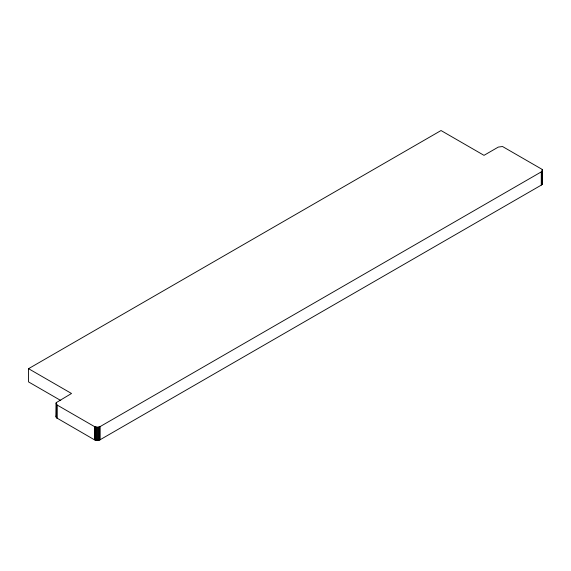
<?xml version="1.0" encoding="UTF-8"?>
<svg xmlns="http://www.w3.org/2000/svg" width="571" height="571" viewBox="0 0 571 571"><rect width="100%" height="100%" fill="white"/><g stroke="black" fill="none" stroke-linecap="round" stroke-linejoin="round"><path stroke-width="0.86" d="M28.55 368.68L71.518 393.49L56.236 402.641L56.037 416.901L56.629 417.886L94.429 439.791L96.842 440.462L99.454 440.12L541.287 185.111L542.45 183.719L542.25 169.451L502.523 146.519L498.319 147.075L484.001 155.341L441.033 130.538L28.55 368.68L28.55 381.913L60.776 400.514M56.037 416.38L56.236 415.866M542.45 170.486L541.287 171.878L100.161 426.566L97.748 427.236L94.429 426.566L57.193 405.067L56.037 403.676M542.25 182.684L542.45 183.198M542.25 169.451L542.25 184.233M541.858 171.471L541.858 184.704M541.287 171.878L541.287 185.111M100.161 426.566L100.161 439.791M99.454 426.887L99.454 440.12M98.633 427.115L98.633 440.348M97.748 427.236L97.748 440.462M96.842 427.236L96.842 440.462M95.957 427.115L95.957 440.348M95.143 426.887L95.143 440.12M94.429 426.566L94.429 439.791M57.193 405.067L57.193 418.293M56.629 404.653L56.629 417.886M56.236 402.641L56.236 417.415"/></g></svg>
